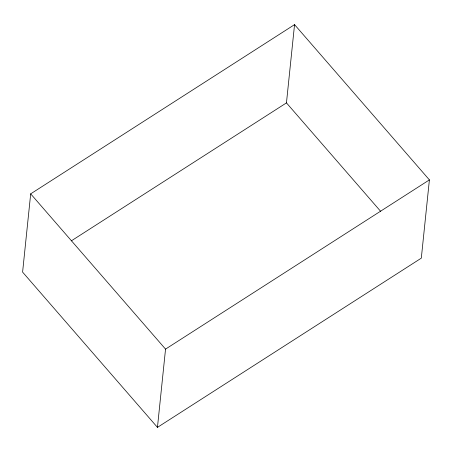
<?xml version="1.0" encoding="UTF-8"?>
<svg xmlns="http://www.w3.org/2000/svg" width="452" height="452" viewBox="0 0 452 452"><rect width="100%" height="100%" fill="white"/><g stroke="black" fill="none" stroke-linecap="round" stroke-linejoin="round"><path stroke-width="0.68" d="M30.685 193.851L22.6 272.11L157.449 427.372L421.315 258.148L429.4 179.89L294.551 24.628L30.685 193.851L165.539 349.113L157.449 427.372M380.674 211.355L286.461 102.886L294.551 24.628M71.331 240.854L286.461 102.886M165.539 349.113L429.4 179.89"/></g></svg>
